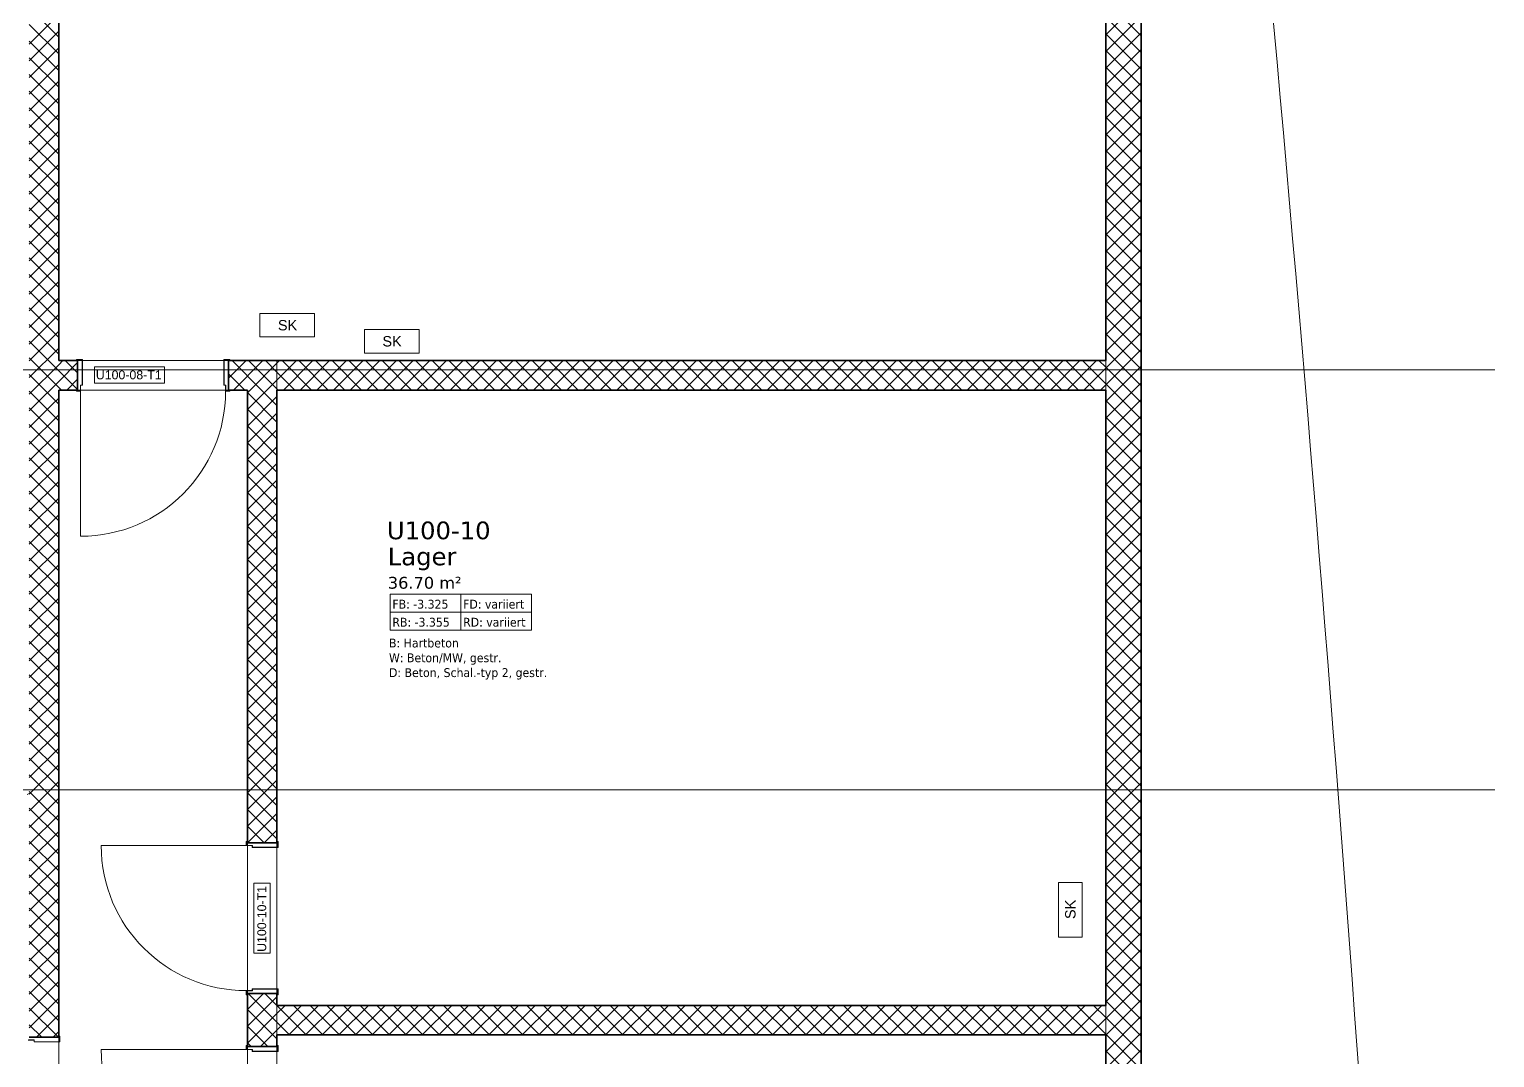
# Model space of a CAD drawing. Extents: x -1907 to 937, y -179 to 966.
# Drawn here: x 68.3 to 316.9, y 618.2 to 792.6 of the extents above; entities that cross this region are included whole.
import ezdxf
from ezdxf.lldxf.tags import DXFTag

# ---------------------------------------------------------------- set-up
doc = ezdxf.new("R2010")
doc.units = 0
doc.layers.get('0').update_dxf_attribs({"lineweight": 13})
for name, color, linetype, lineweight in [('A-AREA-____-IDEN', 7, 'Continuous', 5), ('A-DOOR-____-IDEN', 7, 'Continuous', 5), ('A-DOOR-____-OTLN', 7, 'Continuous', 9), ('A-DOOR-FRAM-MCUT', 7, 'Continuous', 9), ('A-DOOR-OPNG-OTLN', 7, 'Continuous', 9), ('A-FLOR-____-OTLN', 7, 'Continuous', 9), ('A-WALL-____-MCUT', 7, 'Continuous', 35), ('A-WALL-____-PATT', 7, 'Continuous', 35), ('S-GRID-____-OTLN', 7, 'Continuous', 5)]:
    doc.layers.add(name, color=color, linetype=linetype, lineweight=lineweight)
doc.layers.add('A-DETL-____-OTLN', color=5, linetype='Continuous', lineweight=9, true_color=0x0000ff)
doc.layers.add('EL01_WAN_Schlaufkasten', color=1, linetype='Continuous', lineweight=13, true_color=0xff0000)
doc.styles.get("Standard").update_dxf_attribs({"font": 'arial.ttf'})
tags = doc.linetypes.add('_Rasterlinie_', pattern=[0.375, 0.2, -0.05, 0.075, -0.05]).pattern_tags.tags
tags[10:11] = [DXFTag(74, 4), DXFTag(75, 0), DXFTag(340, '0'), DXFTag(46, 1.0), DXFTag(50, 0.0), DXFTag(44, 0.0), DXFTag(45, 0.0)]
tags[8:9] = [DXFTag(74, 4), DXFTag(75, 0), DXFTag(340, '0'), DXFTag(46, 1.0), DXFTag(50, 0.0), DXFTag(44, 0.0), DXFTag(45, 0.0)]
tags[6:7] = [DXFTag(74, 4), DXFTag(75, 0), DXFTag(340, '0'), DXFTag(46, 1.0), DXFTag(50, 0.0), DXFTag(44, 0.0), DXFTag(45, 0.0)]
tags[4:5] = [DXFTag(74, 4), DXFTag(75, 0), DXFTag(340, '0'), DXFTag(46, 1.0), DXFTag(50, 0.0), DXFTag(44, 0.0), DXFTag(45, 0.0)]
tags = doc.linetypes.add('_Strichliert - Fein_', pattern=[0.15, 0.1, -0.05]).pattern_tags.tags
tags[6:7] = [DXFTag(74, 4), DXFTag(75, 0), DXFTag(340, '0'), DXFTag(46, 1.0), DXFTag(50, 0.0), DXFTag(44, 0.0), DXFTag(45, 0.0)]
tags[4:5] = [DXFTag(74, 4), DXFTag(75, 0), DXFTag(340, '0'), DXFTag(46, 1.0), DXFTag(50, 0.0), DXFTag(44, 0.0), DXFTag(45, 0.0)]
tags = doc.linetypes.add('Grundrissdarstellung Sturz', pattern=[0.25, 0.15, -0.05, 0, -0.05]).pattern_tags.tags
tags[10:11] = [DXFTag(74, 4), DXFTag(75, 0), DXFTag(340, '0'), DXFTag(46, 1.0), DXFTag(50, 0.0), DXFTag(44, 0.0), DXFTag(45, 0.0)]
tags[8:9] = [DXFTag(74, 4), DXFTag(75, 0), DXFTag(340, '0'), DXFTag(46, 1.0), DXFTag(50, 0.0), DXFTag(44, 0.0), DXFTag(45, 0.0)]
tags[6:7] = [DXFTag(74, 4), DXFTag(75, 0), DXFTag(340, '0'), DXFTag(46, 1.0), DXFTag(50, 0.0), DXFTag(44, 0.0), DXFTag(45, 0.0)]
tags[4:5] = [DXFTag(74, 4), DXFTag(75, 0), DXFTag(340, '0'), DXFTag(46, 1.0), DXFTag(50, 0.0), DXFTag(44, 0.0), DXFTag(45, 0.0)]

# ---------------------------------------------------------------- blocks, each defined once
blk = doc.blocks.new('Referenz-A0UJ2810XE', base_point=(-1920.13, -159.41))
at = {"layer": 'A-AREA-____-IDEN', "color": 0, "linetype": 'Continuous', "ltscale": 0.13}
for p, q in [((129.54, 696.83), (153.54, 696.83)), ((129.54, 690.7), (129.54, 696.83)), ((141.54, 696.83), (141.54, 690.7)), ((153.54, 696.83), (153.54, 690.7)), ((129.54, 693.77), (153.54, 693.77)), ((153.54, 690.7), (129.54, 690.7))]:
    blk.add_line(p, q, dxfattribs=at)
at = {"layer": 'A-DETL-____-OTLN', "color": 0, "linetype": '_Strichliert - Fein_', "ltscale": 0.13}
blk.add_ellipse((-9410.42, -82.72), major_axis=(9711.22, 594.45), ratio=1, start_param=0, end_param=0.039487, dxfattribs=at)
at = {"layer": 'A-DOOR-____-IDEN', "color": 0, "linetype": 'Continuous', "ltscale": 0.13}
for p, q in [((79.42, 735.39), (91.26, 735.39)), ((79.42, 732.61), (79.42, 735.39)), ((91.26, 735.39), (91.26, 732.61)), ((91.26, 732.61), (79.42, 732.61)), ((106.4, 635.93), (106.4, 647.77)), ((106.4, 647.77), (109.18, 647.77)), ((109.18, 647.77), (109.18, 635.93)), ((109.18, 635.93), (106.4, 635.93))]:
    blk.add_line(p, q, dxfattribs=at)
at = {"layer": 'A-DOOR-____-OTLN', "color": 0, "linetype": 'Grundrissdarstellung Sturz', "ltscale": 0.13}
blk.add_line((73.34, 621.65), (73.34, 600.65), dxfattribs=at)
at = {"layer": 'A-DOOR-FRAM-MCUT', "color": 0, "linetype": 'Continuous', "ltscale": 0.13}
for p, q in [((77.34, 736.65), (76.34, 736.65)), ((76.34, 736.65), (76.34, 736.45)), ((76.34, 736.45), (76.38, 736.45)), ((76.38, 736.45), (76.38, 736.61)), ((76.38, 736.61), (77.3, 736.61)), ((77.3, 736.61), (77.3, 732.29)), ((77.34, 732.25), (77.34, 736.65)), ((102.34, 736.65), (101.34, 736.65)), ((101.34, 736.65), (101.34, 732.25)), ((101.38, 732.29), (101.38, 736.61)), ((101.38, 736.61), (102.3, 736.61)), ((102.3, 736.61), (102.3, 736.45)), ((102.3, 736.45), (102.34, 736.45)), ((102.34, 736.45), (102.34, 736.65)), ((76.38, 731.45), (76.34, 731.45)), ((76.34, 731.45), (76.34, 731.25)), ((76.34, 731.25), (77.04, 731.25)), ((76.38, 731.29), (76.38, 731.45)), ((77, 731.29), (76.38, 731.29)), ((77.3, 732.29), (77, 732.29)), ((77, 732.29), (77, 731.29)), ((77.04, 731.25), (77.04, 732.25)), ((77.04, 732.25), (77.34, 732.25)), ((101.34, 732.25), (101.64, 732.25)), ((101.68, 732.29), (101.38, 732.29)), ((101.64, 732.25), (101.64, 731.25)), ((101.64, 731.25), (102.34, 731.25)), ((101.68, 731.29), (101.68, 732.29)), ((102.3, 731.29), (101.68, 731.29)), ((102.34, 731.45), (102.3, 731.45)), ((102.3, 731.45), (102.3, 731.29)), ((102.34, 731.25), (102.34, 731.45)), ((105.14, 654.85), (105.14, 654.15)), ((105.34, 654.85), (105.14, 654.85)), ((105.14, 654.15), (106.14, 654.15)), ((105.18, 654.19), (105.18, 654.81)), ((105.18, 654.81), (105.34, 654.81)), ((106.18, 654.19), (105.18, 654.19)), ((105.34, 654.81), (105.34, 654.85)), ((106.14, 654.15), (106.14, 653.85)), ((106.14, 653.85), (110.54, 653.85)), ((106.18, 653.89), (106.18, 654.19)), ((110.5, 653.89), (106.18, 653.89)), ((110.54, 654.85), (110.34, 654.85)), ((110.34, 654.85), (110.34, 654.81)), ((110.34, 654.81), (110.5, 654.81)), ((110.5, 654.81), (110.5, 653.89)), ((110.54, 653.85), (110.54, 654.85)), ((105.14, 629.55), (105.14, 628.85)), ((106.14, 629.55), (105.14, 629.55)), ((105.18, 628.89), (105.18, 629.51)), ((105.18, 629.51), (106.18, 629.51)), ((110.54, 629.85), (106.14, 629.85)), ((106.14, 629.85), (106.14, 629.55)), ((106.18, 629.51), (106.18, 629.81)), ((106.18, 629.81), (110.5, 629.81)), ((110.5, 629.81), (110.5, 628.89)), ((110.54, 628.85), (110.54, 629.85)), ((105.14, 628.85), (105.34, 628.85)), ((105.34, 628.89), (105.18, 628.89)), ((105.34, 628.85), (105.34, 628.89)), ((110.5, 628.89), (110.34, 628.89)), ((110.34, 628.89), (110.34, 628.85)), ((110.34, 628.85), (110.54, 628.85)), ((73.34, 621.85), (73.54, 621.85)), ((73.34, 621.81), (73.34, 621.85)), ((73.5, 621.81), (73.34, 621.81)), ((73.5, 620.89), (73.5, 621.81)), ((73.54, 621.85), (73.54, 620.85)), ((69.14, 621.15), (68.14, 621.15)), ((68.18, 621.19), (69.18, 621.19)), ((69.14, 620.85), (69.14, 621.15)), ((73.54, 620.85), (69.14, 620.85)), ((69.18, 621.19), (69.18, 620.89)), ((69.18, 620.89), (73.5, 620.89)), ((105.14, 620.25), (105.14, 619.55)), ((105.34, 620.25), (105.14, 620.25)), ((105.14, 619.55), (106.14, 619.55)), ((105.18, 619.59), (105.18, 620.21)), ((105.18, 620.21), (105.34, 620.21)), ((106.18, 619.59), (105.18, 619.59)), ((105.34, 620.21), (105.34, 620.25)), ((106.14, 619.55), (106.14, 619.25)), ((106.14, 619.25), (110.54, 619.25)), ((106.18, 619.29), (106.18, 619.59)), ((110.5, 619.29), (106.18, 619.29)), ((110.54, 620.25), (110.34, 620.25)), ((110.34, 620.25), (110.34, 620.21)), ((110.34, 620.21), (110.5, 620.21)), ((110.5, 620.21), (110.5, 619.29)), ((110.54, 619.25), (110.54, 620.25))]:
    blk.add_line(p, q, dxfattribs=at)
at = {"layer": 'A-DOOR-OPNG-OTLN', "color": 0, "linetype": 'Continuous', "ltscale": 0.13}
for p, q in [((77.04, 731.25), (77.04, 706.65)), ((105.14, 654.15), (80.54, 654.15)), ((105.14, 619.55), (80.54, 619.55))]:
    blk.add_line(p, q, dxfattribs=at)
for centre, major_axis in [((77.04, 731.25), (0, -24.6)), ((105.14, 654.15), (-24.6, 0)), ((105.14, 619.55), (-24.6, 0))]:
    blk.add_ellipse(centre, major_axis=major_axis, ratio=1, start_param=0, end_param=1.570796, dxfattribs=at)
at = {"layer": 'A-FLOR-____-OTLN', "color": 0, "linetype": 'Continuous', "ltscale": 0.13}
for p, q in [((76.54, 736.45), (77.3, 736.45)), ((77.34, 736.45), (101.34, 736.45)), ((101.38, 736.45), (102.14, 736.45)), ((77, 731.45), (76.54, 731.45)), ((101.64, 731.45), (77.04, 731.45)), ((102.14, 731.45), (101.68, 731.45)), ((105.34, 654.19), (105.34, 654.65)), ((105.34, 629.55), (105.34, 654.15)), ((110.34, 654.65), (110.34, 653.89)), ((110.34, 653.85), (110.34, 629.85)), ((105.34, 629.05), (105.34, 629.51)), ((110.34, 629.81), (110.34, 629.05)), ((73.34, 621.65), (73.34, 620.89)), ((73.34, 620.85), (73.34, 601.45)), ((105.34, 619.59), (105.34, 620.05)), ((105.34, 594.95), (105.34, 619.55)), ((110.34, 620.05), (110.34, 619.29)), ((110.34, 619.25), (110.34, 595.25))]:
    blk.add_line(p, q, dxfattribs=at)
at = {"layer": 'A-WALL-____-MCUT', "color": 0, "linetype": 'Continuous', "ltscale": 0.35}
for p, q in [((256.94, 218.65), (256.94, 893.75)), ((73.34, 736.45), (73.34, 887.75)), ((250.94, 887.75), (250.94, 736.45)), ((76.54, 736.45), (73.34, 736.45)), ((76.54, 731.45), (76.54, 736.45)), ((102.14, 736.45), (102.14, 731.45)), ((250.94, 736.45), (102.14, 736.45)), ((73.34, 731.45), (76.54, 731.45)), ((73.34, 621.65), (73.34, 731.45)), ((102.14, 731.45), (105.34, 731.45)), ((105.34, 731.45), (105.34, 654.65)), ((110.34, 731.45), (250.94, 731.45)), ((110.34, 654.65), (110.34, 731.45)), ((250.94, 731.45), (250.94, 627.05)), ((105.34, 654.65), (110.34, 654.65)), ((110.34, 629.05), (105.34, 629.05)), ((105.34, 629.05), (105.34, 620.05)), ((110.34, 627.05), (110.34, 629.05)), ((250.94, 627.05), (110.34, 627.05)), ((68.34, 621.65), (73.34, 621.65)), ((110.34, 622.05), (250.94, 622.05)), ((110.34, 620.05), (110.34, 622.05)), ((250.94, 622.05), (250.94, 490.05)), ((105.34, 620.05), (110.34, 620.05))]:
    blk.add_line(p, q, dxfattribs=at)
at = {"layer": 'A-WALL-____-MCUT', "color": 0, "linetype": 'Continuous', "lineweight": 9, "ltscale": 0.13}
for p, q in [((110.34, 731.45), (110.34, 736.45)), ((250.94, 731.45), (250.94, 736.45)), ((110.34, 627.05), (110.34, 622.05)), ((250.94, 622.05), (250.94, 627.05))]:
    blk.add_line(p, q, dxfattribs=at)
at = {"layer": 'A-WALL-____-PATT', "color": 0, "linetype": 'Continuous', "lineweight": 9, "ltscale": 0.13}
for p, q in [((73.34, 791.29), (68.34, 796.29)), ((250.94, 791.73), (256.94, 797.73)), ((256.94, 791.54), (250.94, 797.54)), ((68.34, 790.15), (73.34, 795.15)), ((73.34, 788.46), (68.34, 793.46)), ((250.94, 788.9), (256.94, 794.9)), ((256.94, 788.71), (250.94, 794.71)), ((68.34, 787.32), (73.34, 792.32)), ((73.34, 785.64), (68.34, 790.64)), ((250.94, 786.07), (256.94, 792.07)), ((256.94, 785.88), (250.94, 791.88)), ((68.34, 784.49), (73.34, 789.49)), ((250.94, 783.24), (256.94, 789.24)), ((256.94, 783.06), (250.94, 789.06)), ((73.34, 782.81), (68.34, 787.81)), ((68.34, 781.66), (73.34, 786.66)), ((250.94, 780.42), (256.94, 786.42)), ((256.94, 780.23), (250.94, 786.23)), ((73.34, 779.98), (68.34, 784.98)), ((68.34, 778.83), (73.34, 783.83)), ((250.94, 777.59), (256.94, 783.59)), ((256.94, 777.4), (250.94, 783.4)), ((73.34, 777.15), (68.34, 782.15)), ((68.34, 776.01), (73.34, 781.01)), ((250.94, 774.76), (256.94, 780.76)), ((73.34, 774.32), (68.34, 779.32)), ((68.34, 773.18), (73.34, 778.18)), ((256.94, 774.57), (250.94, 780.57)), ((73.34, 771.49), (68.34, 776.49)), ((250.94, 771.93), (256.94, 777.93)), ((256.94, 771.74), (250.94, 777.74)), ((68.34, 770.35), (73.34, 775.35)), ((73.34, 768.67), (68.34, 773.67)), ((250.94, 769.1), (256.94, 775.1)), ((256.94, 768.91), (250.94, 774.91)), ((68.34, 767.52), (73.34, 772.52)), ((73.34, 765.84), (68.34, 770.84)), ((250.94, 766.27), (256.94, 772.27)), ((256.94, 766.08), (250.94, 772.08)), ((68.34, 764.69), (73.34, 769.69)), ((250.94, 763.44), (256.94, 769.44)), ((256.94, 763.26), (250.94, 769.26)), ((73.34, 763.01), (68.34, 768.01)), ((68.34, 761.86), (73.34, 766.86)), ((250.94, 760.62), (256.94, 766.62)), ((256.94, 760.43), (250.94, 766.43)), ((73.34, 760.18), (68.34, 765.18)), ((68.34, 759.04), (73.34, 764.04)), ((250.94, 757.79), (256.94, 763.79)), ((256.94, 757.6), (250.94, 763.6)), ((73.34, 757.35), (68.34, 762.35)), ((68.34, 756.21), (73.34, 761.21)), ((250.94, 754.96), (256.94, 760.96)), ((256.94, 754.77), (250.94, 760.77)), ((73.34, 754.52), (68.34, 759.52)), ((68.34, 753.38), (73.34, 758.38)), ((73.34, 751.69), (68.34, 756.69)), ((250.94, 752.13), (256.94, 758.13)), ((256.94, 751.94), (250.94, 757.94)), ((68.34, 750.55), (73.34, 755.55)), ((73.34, 748.87), (68.34, 753.87)), ((250.94, 749.3), (256.94, 755.3)), ((256.94, 749.11), (250.94, 755.11)), ((68.34, 747.72), (73.34, 752.72)), ((73.34, 746.04), (68.34, 751.04)), ((250.94, 746.47), (256.94, 752.47)), ((256.94, 746.29), (250.94, 752.29)), ((68.34, 744.89), (73.34, 749.89)), ((250.94, 743.65), (256.94, 749.65)), ((256.94, 743.46), (250.94, 749.46)), ((73.34, 743.21), (68.34, 748.21)), ((68.34, 742.07), (73.34, 747.07)), ((250.94, 740.82), (256.94, 746.82)), ((256.94, 740.63), (250.94, 746.63)), ((73.34, 740.38), (68.34, 745.38)), ((68.34, 739.24), (73.34, 744.24)), ((250.94, 737.99), (256.94, 743.99)), ((256.94, 737.8), (250.94, 743.8)), ((73.34, 737.55), (68.34, 742.55)), ((68.34, 736.41), (73.34, 741.41)), ((250.94, 735.16), (256.94, 741.16)), ((256.94, 734.97), (250.94, 740.97)), ((73.34, 734.72), (68.34, 739.72)), ((68.34, 733.58), (73.34, 738.58)), ((250.94, 732.33), (256.94, 738.33)), ((73.34, 731.9), (68.34, 736.9)), ((73.34, 735.75), (74.04, 736.45)), ((73.34, 732.92), (76.54, 736.12)), ((76.54, 734.35), (74.44, 736.45)), ((102.14, 736.27), (102.32, 736.45)), ((102.14, 733.44), (105.15, 736.45)), ((107.73, 731.45), (102.73, 736.45)), ((102.98, 731.45), (107.98, 736.45)), ((110.34, 731.67), (105.55, 736.45)), ((105.81, 731.45), (110.34, 735.98)), ((110.34, 734.49), (108.38, 736.45)), ((110.34, 735.98), (110.81, 736.45)), ((110.34, 733.15), (113.64, 736.45)), ((116.21, 731.45), (111.21, 736.45)), ((111.46, 731.45), (116.46, 736.45)), ((119.04, 731.45), (114.04, 736.45)), ((114.29, 731.45), (119.29, 736.45)), ((121.87, 731.45), (116.87, 736.45)), ((117.12, 731.45), (122.12, 736.45)), ((124.7, 731.45), (119.7, 736.45)), ((119.95, 731.45), (124.95, 736.45)), ((127.52, 731.45), (122.52, 736.45)), ((122.78, 731.45), (127.78, 736.45)), ((130.35, 731.45), (125.35, 736.45)), ((125.61, 731.45), (130.61, 736.45)), ((133.18, 731.45), (128.18, 736.45)), ((128.43, 731.45), (133.43, 736.45)), ((136.01, 731.45), (131.01, 736.45)), ((131.26, 731.45), (136.26, 736.45)), ((138.84, 731.45), (133.84, 736.45)), ((134.09, 731.45), (139.09, 736.45)), ((141.67, 731.45), (136.67, 736.45)), ((136.92, 731.45), (141.92, 736.45)), ((144.49, 731.45), (139.49, 736.45)), ((139.75, 731.45), (144.75, 736.45)), ((147.32, 731.45), (142.32, 736.45)), ((142.58, 731.45), (147.58, 736.45)), ((150.15, 731.45), (145.15, 736.45)), ((145.4, 731.45), (150.4, 736.45)), ((152.98, 731.45), (147.98, 736.45)), ((148.23, 731.45), (153.23, 736.45)), ((155.81, 731.45), (150.81, 736.45)), ((151.06, 731.45), (156.06, 736.45)), ((158.64, 731.45), (153.64, 736.45)), ((153.89, 731.45), (158.89, 736.45)), ((161.47, 731.45), (156.47, 736.45)), ((156.72, 731.45), (161.72, 736.45)), ((164.29, 731.45), (159.29, 736.45)), ((159.55, 731.45), (164.55, 736.45)), ((167.12, 731.45), (162.12, 736.45)), ((162.38, 731.45), (167.38, 736.45)), ((169.95, 731.45), (164.95, 736.45)), ((165.2, 731.45), (170.2, 736.45)), ((172.78, 731.45), (167.78, 736.45)), ((168.03, 731.45), (173.03, 736.45)), ((175.61, 731.45), (170.61, 736.45)), ((170.86, 731.45), (175.86, 736.45)), ((178.44, 731.45), (173.44, 736.45)), ((173.69, 731.45), (178.69, 736.45)), ((181.26, 731.45), (176.26, 736.45)), ((176.52, 731.45), (181.52, 736.45)), ((184.09, 731.45), (179.09, 736.45)), ((179.35, 731.45), (184.35, 736.45)), ((186.92, 731.45), (181.92, 736.45)), ((182.17, 731.45), (187.17, 736.45)), ((189.75, 731.45), (184.75, 736.45)), ((185, 731.45), (190, 736.45)), ((192.58, 731.45), (187.58, 736.45)), ((187.83, 731.45), (192.83, 736.45)), ((195.41, 731.45), (190.41, 736.45)), ((190.66, 731.45), (195.66, 736.45)), ((198.24, 731.45), (193.24, 736.45)), ((193.49, 731.45), (198.49, 736.45)), ((201.06, 731.45), (196.06, 736.45)), ((196.32, 731.45), (201.32, 736.45)), ((203.89, 731.45), (198.89, 736.45)), ((199.14, 731.45), (204.14, 736.45)), ((206.72, 731.45), (201.72, 736.45)), ((201.97, 731.45), (206.97, 736.45)), ((209.55, 731.45), (204.55, 736.45)), ((204.8, 731.45), (209.8, 736.45)), ((212.38, 731.45), (207.38, 736.45)), ((207.63, 731.45), (212.63, 736.45)), ((215.21, 731.45), (210.21, 736.45)), ((210.46, 731.45), (215.46, 736.45)), ((218.03, 731.45), (213.03, 736.45)), ((213.29, 731.45), (218.29, 736.45)), ((220.86, 731.45), (215.86, 736.45)), ((216.12, 731.45), (221.12, 736.45)), ((223.69, 731.45), (218.69, 736.45)), ((218.94, 731.45), (223.94, 736.45)), ((226.52, 731.45), (221.52, 736.45)), ((221.77, 731.45), (226.77, 736.45)), ((229.35, 731.45), (224.35, 736.45)), ((224.6, 731.45), (229.6, 736.45)), ((232.18, 731.45), (227.18, 736.45)), ((227.43, 731.45), (232.43, 736.45)), ((235, 731.45), (230, 736.45)), ((230.26, 731.45), (235.26, 736.45)), ((237.83, 731.45), (232.83, 736.45)), ((233.09, 731.45), (238.09, 736.45)), ((240.66, 731.45), (235.66, 736.45)), ((235.91, 731.45), (240.91, 736.45)), ((243.49, 731.45), (238.49, 736.45)), ((238.74, 731.45), (243.74, 736.45)), ((246.32, 731.45), (241.32, 736.45)), ((241.57, 731.45), (246.57, 736.45)), ((249.15, 731.45), (244.15, 736.45)), ((244.4, 731.45), (249.4, 736.45)), ((250.94, 732.49), (246.98, 736.45)), ((250.94, 735.31), (249.8, 736.45)), ((256.94, 732.14), (250.94, 738.14)), ((68.34, 730.75), (73.34, 735.75)), ((73.34, 729.07), (68.34, 734.07)), ((76.54, 731.52), (73.34, 734.72)), ((104.9, 731.45), (102.14, 734.21)), ((113.38, 731.45), (110.34, 734.49)), ((247.23, 731.45), (250.94, 735.16)), ((250.94, 729.5), (256.94, 735.5)), ((256.94, 729.31), (250.94, 735.31)), ((70.64, 728.94), (68.34, 731.24)), ((69.35, 728.94), (73.34, 732.92)), ((73.78, 731.45), (73.34, 731.9)), ((74.69, 731.45), (76.54, 733.29)), ((105.34, 730.98), (105.81, 731.45)), ((105.34, 728.15), (108.64, 731.45)), ((110.34, 726.01), (105.34, 731.01)), ((110.34, 728.84), (107.73, 731.45)), ((108.64, 731.45), (110.34, 733.15)), ((110.55, 731.45), (110.34, 731.67)), ((250.06, 731.45), (250.94, 732.33)), ((250.94, 726.68), (256.94, 732.68)), ((256.94, 726.49), (250.94, 732.49)), ((68.34, 727.92), (69.35, 728.94)), ((68.34, 725.09), (72.18, 728.94)), ((73.34, 723.41), (68.34, 728.41)), ((73.34, 726.24), (70.64, 728.94)), ((72.18, 728.94), (73.34, 730.09)), ((105.34, 725.33), (110.34, 730.33)), ((250.94, 723.85), (256.94, 729.85)), ((256.94, 723.66), (250.94, 729.66)), ((68.34, 722.27), (73.34, 727.27)), ((110.34, 723.18), (105.34, 728.18)), ((105.34, 722.5), (110.34, 727.5)), ((250.94, 721.02), (256.94, 727.02)), ((256.94, 720.83), (250.94, 726.83)), ((73.34, 720.58), (68.34, 725.58)), ((68.34, 719.44), (73.34, 724.44)), ((110.34, 720.35), (105.34, 725.35)), ((105.34, 719.67), (110.34, 724.67)), ((250.94, 718.19), (256.94, 724.19)), ((256.94, 718), (250.94, 724)), ((73.34, 717.75), (68.34, 722.75)), ((68.34, 716.61), (73.34, 721.61)), ((110.34, 717.52), (105.34, 722.52)), ((105.34, 716.84), (110.34, 721.84)), ((250.94, 715.36), (256.94, 721.36)), ((256.94, 715.17), (250.94, 721.17)), ((73.34, 714.93), (68.34, 719.93)), ((68.34, 713.78), (73.34, 718.78)), ((110.34, 714.69), (105.34, 719.69)), ((105.34, 714.01), (110.34, 719.01)), ((250.94, 712.53), (256.94, 718.53)), ((73.34, 712.1), (68.34, 717.1)), ((68.34, 710.95), (73.34, 715.95)), ((110.34, 711.87), (105.34, 716.87)), ((105.34, 711.18), (110.34, 716.18)), ((256.94, 712.34), (250.94, 718.34)), ((73.34, 709.27), (68.34, 714.27)), ((110.34, 709.04), (105.34, 714.04)), ((250.94, 709.7), (256.94, 715.7)), ((256.94, 709.52), (250.94, 715.52)), ((68.34, 708.12), (73.34, 713.12)), ((73.34, 706.44), (68.34, 711.44)), ((105.34, 708.35), (110.34, 713.35)), ((110.34, 706.21), (105.34, 711.21)), ((250.94, 706.88), (256.94, 712.88)), ((256.94, 706.69), (250.94, 712.69)), ((68.34, 705.3), (73.34, 710.3)), ((73.34, 703.61), (68.34, 708.61)), ((105.34, 705.53), (110.34, 710.53)), ((250.94, 704.05), (256.94, 710.05)), ((256.94, 703.86), (250.94, 709.86)), ((68.34, 702.47), (73.34, 707.47)), ((110.34, 703.38), (105.34, 708.38)), ((105.34, 702.7), (110.34, 707.7)), ((250.94, 701.22), (256.94, 707.22)), ((256.94, 701.03), (250.94, 707.03)), ((73.34, 700.78), (68.34, 705.78)), ((68.34, 699.64), (73.34, 704.64)), ((110.34, 700.55), (105.34, 705.55)), ((105.34, 699.87), (110.34, 704.87)), ((250.94, 698.39), (256.94, 704.39)), ((256.94, 698.2), (250.94, 704.2)), ((73.34, 697.95), (68.34, 702.95)), ((68.34, 696.81), (73.34, 701.81)), ((110.34, 697.72), (105.34, 702.72)), ((105.34, 697.04), (110.34, 702.04)), ((250.94, 695.56), (256.94, 701.56)), ((256.94, 695.37), (250.94, 701.37)), ((73.34, 695.13), (68.34, 700.13)), ((68.34, 693.98), (73.34, 698.98)), ((110.34, 694.9), (105.34, 699.9)), ((105.34, 694.21), (110.34, 699.21)), ((250.94, 692.73), (256.94, 698.73)), ((256.94, 692.55), (250.94, 698.55)), ((73.34, 692.3), (68.34, 697.3)), ((68.34, 691.15), (73.34, 696.15)), ((110.34, 692.07), (105.34, 697.07)), ((105.34, 691.38), (110.34, 696.38)), ((73.34, 689.47), (68.34, 694.47)), ((110.34, 689.24), (105.34, 694.24)), ((250.94, 689.91), (256.94, 695.91)), ((256.94, 689.72), (250.94, 695.72)), ((68.34, 688.33), (73.34, 693.33)), ((73.34, 686.64), (68.34, 691.64)), ((105.34, 688.56), (110.34, 693.56)), ((110.34, 686.41), (105.34, 691.41)), ((250.94, 687.08), (256.94, 693.08)), ((256.94, 686.89), (250.94, 692.89)), ((68.34, 685.5), (73.34, 690.5)), ((73.34, 683.81), (68.34, 688.81)), ((105.34, 685.73), (110.34, 690.73)), ((250.94, 684.25), (256.94, 690.25)), ((256.94, 684.06), (250.94, 690.06)), ((68.34, 682.67), (73.34, 687.67)), ((110.34, 683.58), (105.34, 688.58)), ((105.34, 682.9), (110.34, 687.9)), ((250.94, 681.42), (256.94, 687.42)), ((256.94, 681.23), (250.94, 687.23)), ((73.34, 680.98), (68.34, 685.98)), ((68.34, 679.84), (73.34, 684.84)), ((110.34, 680.75), (105.34, 685.75)), ((105.34, 680.07), (110.34, 685.07)), ((250.94, 678.59), (256.94, 684.59)), ((256.94, 678.4), (250.94, 684.4)), ((73.34, 678.16), (68.34, 683.16)), ((68.34, 677.01), (73.34, 682.01)), ((110.34, 677.93), (105.34, 682.93)), ((105.34, 677.24), (110.34, 682.24)), ((250.94, 675.76), (256.94, 681.76)), ((256.94, 675.57), (250.94, 681.57)), ((73.34, 675.33), (68.34, 680.33)), ((68.34, 674.18), (73.34, 679.18)), ((110.34, 675.1), (105.34, 680.1)), ((105.34, 674.41), (110.34, 679.41)), ((250.94, 672.94), (256.94, 678.94)), ((256.94, 672.75), (250.94, 678.75)), ((73.34, 672.5), (68.34, 677.5)), ((68.34, 671.35), (73.34, 676.35)), ((110.34, 672.27), (105.34, 677.27)), ((105.34, 671.59), (110.34, 676.59)), ((73.34, 669.67), (68.34, 674.67)), ((110.34, 669.44), (105.34, 674.44)), ((105.34, 668.76), (110.34, 673.76)), ((250.94, 670.11), (256.94, 676.11)), ((256.94, 669.92), (250.94, 675.92)), ((68.34, 668.53), (73.34, 673.53)), ((73.34, 666.84), (68.34, 671.84)), ((110.34, 666.61), (105.34, 671.61)), ((250.94, 667.28), (256.94, 673.28)), ((256.94, 667.09), (250.94, 673.09)), ((68.34, 665.7), (73.34, 670.7)), ((73.34, 664.01), (68.34, 669.01)), ((105.34, 665.93), (110.34, 670.93)), ((110.34, 663.78), (105.34, 668.78)), ((250.94, 664.45), (256.94, 670.45)), ((256.94, 664.26), (250.94, 670.26)), ((68.34, 662.87), (73.34, 667.87)), ((105.34, 663.1), (110.34, 668.1)), ((250.94, 661.62), (256.94, 667.62)), ((256.94, 661.43), (250.94, 667.43)), ((73.34, 661.18), (68.34, 666.18)), ((68.95, 660.65), (73.34, 665.04)), ((110.34, 660.95), (105.34, 665.95)), ((105.34, 660.27), (110.34, 665.27)), ((250.94, 658.79), (256.94, 664.79)), ((256.94, 658.6), (250.94, 664.6)), ((68.34, 663.01), (67.98, 662.83)), ((71.05, 660.65), (68.34, 663.36)), ((71.78, 660.65), (73.34, 662.21)), ((110.34, 658.13), (105.34, 663.13)), ((105.34, 657.44), (110.34, 662.44)), ((250.94, 655.96), (256.94, 661.96)), ((256.94, 655.78), (250.94, 661.78)), ((68.34, 660.04), (68.95, 660.65)), ((68.34, 657.21), (71.78, 660.65)), ((73.34, 655.53), (68.34, 660.53)), ((68.34, 654.38), (73.34, 659.38)), ((73.34, 658.36), (71.05, 660.65)), ((110.34, 655.3), (105.34, 660.3)), ((105.37, 654.65), (110.34, 659.61)), ((250.94, 653.14), (256.94, 659.14)), ((256.94, 652.95), (250.94, 658.95)), ((73.34, 652.7), (68.34, 657.7)), ((68.34, 651.56), (73.34, 656.56)), ((108.16, 654.65), (105.34, 657.47)), ((108.2, 654.65), (110.34, 656.79)), ((250.94, 650.31), (256.94, 656.31)), ((73.34, 649.87), (68.34, 654.87)), ((256.94, 650.12), (250.94, 656.12)), ((68.34, 648.73), (73.34, 653.73)), ((73.34, 647.04), (68.34, 652.04)), ((250.94, 647.48), (256.94, 653.48)), ((256.94, 647.29), (250.94, 653.29)), ((68.34, 645.9), (73.34, 650.9)), ((73.34, 644.21), (68.34, 649.21)), ((250.94, 644.65), (256.94, 650.65)), ((256.94, 644.46), (250.94, 650.46)), ((68.34, 643.07), (73.34, 648.07)), ((73.34, 641.39), (68.34, 646.39)), ((250.94, 641.82), (256.94, 647.82)), ((256.94, 641.63), (250.94, 647.63)), ((68.34, 640.24), (73.34, 645.24)), ((250.94, 638.99), (256.94, 644.99)), ((256.94, 638.81), (250.94, 644.81)), ((73.34, 638.56), (68.34, 643.56)), ((68.34, 637.41), (73.34, 642.41)), ((250.94, 636.17), (256.94, 642.17)), ((256.94, 635.98), (250.94, 641.98)), ((73.34, 635.73), (68.34, 640.73)), ((68.34, 634.59), (73.34, 639.59)), ((250.94, 633.34), (256.94, 639.34)), ((256.94, 633.15), (250.94, 639.15)), ((73.34, 632.9), (68.34, 637.9)), ((68.34, 631.76), (73.34, 636.76)), ((250.94, 630.51), (256.94, 636.51)), ((73.34, 630.07), (68.34, 635.07)), ((68.34, 628.93), (73.34, 633.93)), ((256.94, 630.32), (250.94, 636.32)), ((73.34, 627.24), (68.34, 632.24)), ((250.94, 627.68), (256.94, 633.68)), ((256.94, 627.49), (250.94, 633.49)), ((68.34, 626.1), (73.34, 631.1)), ((73.34, 624.42), (68.34, 629.42)), ((105.34, 626.33), (108.06, 629.05)), ((110.34, 624.18), (105.47, 629.05)), ((110.34, 627.01), (108.3, 629.05)), ((250.94, 624.85), (256.94, 630.85)), ((256.94, 624.66), (250.94, 630.66)), ((68.34, 623.27), (73.34, 628.27)), ((73.28, 621.65), (68.34, 626.59)), ((105.34, 623.5), (110.34, 628.5)), ((110.34, 625.67), (111.72, 627.05)), ((110.34, 622.84), (114.54, 627.05)), ((115.3, 622.05), (110.34, 627.01)), ((112.37, 622.05), (117.37, 627.05)), ((118.13, 622.05), (113.13, 627.05)), ((115.2, 622.05), (120.2, 627.05)), ((120.96, 622.05), (115.96, 627.05)), ((118.03, 622.05), (123.03, 627.05)), ((123.79, 622.05), (118.79, 627.05)), ((120.86, 622.05), (125.86, 627.05)), ((126.62, 622.05), (121.62, 627.05)), ((123.69, 622.05), (128.69, 627.05)), ((129.44, 622.05), (124.44, 627.05)), ((126.51, 622.05), (131.51, 627.05)), ((132.27, 622.05), (127.27, 627.05)), ((129.34, 622.05), (134.34, 627.05)), ((135.1, 622.05), (130.1, 627.05)), ((132.17, 622.05), (137.17, 627.05)), ((137.93, 622.05), (132.93, 627.05)), ((135, 622.05), (140, 627.05)), ((140.76, 622.05), (135.76, 627.05)), ((137.83, 622.05), (142.83, 627.05)), ((143.59, 622.05), (138.59, 627.05)), ((140.66, 622.05), (145.66, 627.05)), ((146.41, 622.05), (141.41, 627.05)), ((143.48, 622.05), (148.48, 627.05)), ((149.24, 622.05), (144.24, 627.05)), ((146.31, 622.05), (151.31, 627.05)), ((152.07, 622.05), (147.07, 627.05)), ((149.14, 622.05), (154.14, 627.05)), ((154.9, 622.05), (149.9, 627.05)), ((151.97, 622.05), (156.97, 627.05)), ((157.73, 622.05), (152.73, 627.05)), ((154.8, 622.05), (159.8, 627.05)), ((160.56, 622.05), (155.56, 627.05)), ((157.63, 622.05), (162.63, 627.05)), ((163.39, 622.05), (158.39, 627.05)), ((160.46, 622.05), (165.46, 627.05)), ((166.21, 622.05), (161.21, 627.05)), ((163.28, 622.05), (168.28, 627.05)), ((169.04, 622.05), (164.04, 627.05)), ((166.11, 622.05), (171.11, 627.05)), ((171.87, 622.05), (166.87, 627.05)), ((168.94, 622.05), (173.94, 627.05)), ((174.7, 622.05), (169.7, 627.05)), ((171.77, 622.05), (176.77, 627.05)), ((177.53, 622.05), (172.53, 627.05)), ((174.6, 622.05), (179.6, 627.05)), ((180.36, 622.05), (175.36, 627.05)), ((177.43, 622.05), (182.43, 627.05)), ((183.18, 622.05), (178.18, 627.05)), ((180.25, 622.05), (185.25, 627.05)), ((186.01, 622.05), (181.01, 627.05)), ((183.08, 622.05), (188.08, 627.05)), ((188.84, 622.05), (183.84, 627.05)), ((185.91, 622.05), (190.91, 627.05)), ((191.67, 622.05), (186.67, 627.05)), ((188.74, 622.05), (193.74, 627.05)), ((194.5, 622.05), (189.5, 627.05)), ((191.57, 622.05), (196.57, 627.05)), ((197.33, 622.05), (192.33, 627.05)), ((194.4, 622.05), (199.4, 627.05)), ((200.15, 622.05), (195.15, 627.05)), ((197.23, 622.05), (202.23, 627.05)), ((202.98, 622.05), (197.98, 627.05)), ((200.05, 622.05), (205.05, 627.05)), ((205.81, 622.05), (200.81, 627.05)), ((202.88, 622.05), (207.88, 627.05)), ((208.64, 622.05), (203.64, 627.05)), ((205.71, 622.05), (210.71, 627.05)), ((211.47, 622.05), (206.47, 627.05)), ((208.54, 622.05), (213.54, 627.05)), ((214.3, 622.05), (209.3, 627.05)), ((211.37, 622.05), (216.37, 627.05)), ((217.13, 622.05), (212.13, 627.05)), ((214.2, 622.05), (219.2, 627.05)), ((219.95, 622.05), (214.95, 627.05)), ((217.02, 622.05), (222.02, 627.05)), ((222.78, 622.05), (217.78, 627.05)), ((219.85, 622.05), (224.85, 627.05)), ((225.61, 622.05), (220.61, 627.05)), ((222.68, 622.05), (227.68, 627.05)), ((228.44, 622.05), (223.44, 627.05)), ((225.51, 622.05), (230.51, 627.05)), ((231.27, 622.05), (226.27, 627.05)), ((228.34, 622.05), (233.34, 627.05)), ((234.1, 622.05), (229.1, 627.05)), ((231.17, 622.05), (236.17, 627.05)), ((236.92, 622.05), (231.92, 627.05)), ((233.99, 622.05), (238.99, 627.05)), ((239.75, 622.05), (234.75, 627.05)), ((236.82, 622.05), (241.82, 627.05)), ((242.58, 622.05), (237.58, 627.05)), ((239.65, 622.05), (244.65, 627.05)), ((245.41, 622.05), (240.41, 627.05)), ((242.48, 622.05), (247.48, 627.05)), ((248.24, 622.05), (243.24, 627.05)), ((245.31, 622.05), (250.31, 627.05)), ((250.94, 622.18), (246.07, 627.05)), ((250.94, 625.01), (248.89, 627.05)), ((250.94, 622.02), (256.94, 628.02)), ((256.94, 621.83), (250.94, 627.83)), ((69.55, 621.65), (73.34, 625.44)), ((110.34, 621.36), (105.34, 626.36)), ((105.34, 620.67), (110.34, 625.67)), ((112.47, 622.05), (110.34, 624.18)), ((248.14, 622.05), (250.94, 624.85)), ((250.94, 619.2), (256.94, 625.2)), ((256.94, 619.01), (250.94, 625.01)), ((70.45, 621.65), (68.34, 623.76)), ((72.37, 621.65), (73.34, 622.61)), ((108.82, 620.05), (105.34, 623.53)), ((107.54, 620.05), (110.34, 622.84)), ((250.94, 616.37), (256.94, 622.37)), ((256.94, 616.18), (250.94, 622.18)), ((105.99, 620.05), (105.34, 620.7)), ((250.94, 613.54), (256.94, 619.54)), ((256.94, 613.35), (250.94, 619.35))]:
    blk.add_line(p, q, dxfattribs=at)
at = {"layer": 'S-GRID-____-OTLN', "color": 0, "linetype": '_Rasterlinie_', "ltscale": 0.13}
for p, q in [((-928.26, 734.85), (316.93, 734.85)), ((-928.26, 663.65), (316.93, 663.65))]:
    blk.add_line(p, q, dxfattribs=at)
at = {"layer": 'A-AREA-____-IDEN', "color": 0, "linetype": 'Continuous', "ltscale": 0.13, "attachment_point": 1}
for s, insert, char_height in [('{\\fVerdana;U100-10}', (129, 709.14), 3), ('{\\fVerdana;Lager}', (129.15, 704.72), 3), ('{\\fVerdana;36.70 m²}', (129.16, 699.75), 2), ('{\\W0.9;\\fVerdana;FB: -3.325}', (129.93, 695.87), 1.5), ('{\\W0.9;\\fVerdana;FD: variiert}', (141.93, 695.87), 1.5), ('{\\W0.9;\\fVerdana;RB: -3.355}', (129.93, 692.81), 1.5), ('{\\W0.9;\\fVerdana;RD: variiert}', (141.93, 692.81), 1.5), ('{\\W0.9;\\fVerdana;B: Hartbeton}', (129.36, 689.28), 1.5), ('{\\W0.9;\\fVerdana;W: Beton/MW, gestr.}', (129.36, 686.77), 1.5), ('{\\W0.9;\\fVerdana;D: Beton, Schal.-typ 2, gestr.}', (129.36, 684.26), 1.5)]:
    blk.add_mtext(s, dxfattribs=dict(at, insert=insert, char_height=char_height))
at = {"layer": 'A-DOOR-____-IDEN', "color": 0, "linetype": 'Continuous', "ltscale": 0.13, "insert": (79.62, 734.77), "char_height": 1.5, "attachment_point": 1}
blk.add_mtext('{\\fArial;U100-08-T1}', dxfattribs=at)
at = {"layer": 'A-DOOR-____-IDEN', "color": 0, "linetype": 'Continuous', "ltscale": 0.13, "insert": (107.02, 636.13), "char_height": 1.5, "attachment_point": 1, "rotation": 90}
blk.add_mtext('{\\fArial;U100-10-T1}', dxfattribs=at)
blk = doc.blocks.new('Schlaufkasten Decke (multi)-A0UJ2876XE', base_point=(125.18, 737.72))
at = {"color": 0, "linetype": 'ByBlock', "lineweight": -2, "ltscale": 0.13}
for p, q in [((125.18, 737.72), (125.18, 741.72)), ((125.18, 741.72), (134.46, 741.72)), ((134.46, 741.72), (134.46, 737.72)), ((134.46, 737.72), (125.18, 737.72))]:
    blk.add_line(p, q, dxfattribs=at)
at = {"color": 0, "linetype": 'ByBlock', "lineweight": -2, "ltscale": 0.13, "insert": (128.24, 740.6), "char_height": 1.76, "attachment_point": 1}
blk.add_mtext('{\\fArial;SK}', dxfattribs=at)
blk = doc.blocks.new('Schlaufkasten Decke (multi)-A0UJ289IXE', base_point=(107.45, 740.45))
at = {"color": 0, "linetype": 'ByBlock', "lineweight": -2, "ltscale": 0.13}
for p, q in [((107.45, 740.45), (107.45, 744.45)), ((107.45, 744.45), (116.73, 744.45)), ((116.73, 744.45), (116.73, 740.45)), ((116.73, 740.45), (107.45, 740.45))]:
    blk.add_line(p, q, dxfattribs=at)
at = {"color": 0, "linetype": 'ByBlock', "lineweight": -2, "ltscale": 0.13, "insert": (110.51, 743.33), "char_height": 1.76, "attachment_point": 1}
blk.add_mtext('{\\fArial;SK}', dxfattribs=at)
blk = doc.blocks.new('Schlaufkasten Decke (multi)-A0UJ28HEXE', base_point=(242.94, 638.64))
at = {"color": 0, "linetype": 'ByBlock', "lineweight": -2, "ltscale": 0.13}
for p, q in [((242.94, 647.92), (246.94, 647.92)), ((242.94, 638.64), (242.94, 647.92)), ((246.94, 647.92), (246.94, 638.64)), ((246.94, 638.64), (242.94, 638.64))]:
    blk.add_line(p, q, dxfattribs=at)
at = {"color": 0, "linetype": 'ByBlock', "lineweight": -2, "ltscale": 0.13, "insert": (244.06, 641.7), "char_height": 1.76, "attachment_point": 1, "rotation": 90}
blk.add_mtext('{\\fArial;SK}', dxfattribs=at)

msp = doc.modelspace()

# ---------------------------------------------------------------- block references
at = {"color": 9, "lineweight": 25, "ltscale": 0.25, "true_color": 0xc0c0c0}
msp.add_blockref('Referenz-A0UJ2810XE', (-1920.13, -159.41), dxfattribs=at)
at = {"layer": 'EL01_WAN_Schlaufkasten', "ltscale": 0.13}
for name, p in [('Schlaufkasten Decke (multi)-A0UJ289IXE', (107.45, 740.45)), ('Schlaufkasten Decke (multi)-A0UJ2876XE', (125.18, 737.72)), ('Schlaufkasten Decke (multi)-A0UJ28HEXE', (242.94, 638.64))]:
    msp.add_blockref(name, p, dxfattribs=at)

doc.saveas('drawing.dxf')
